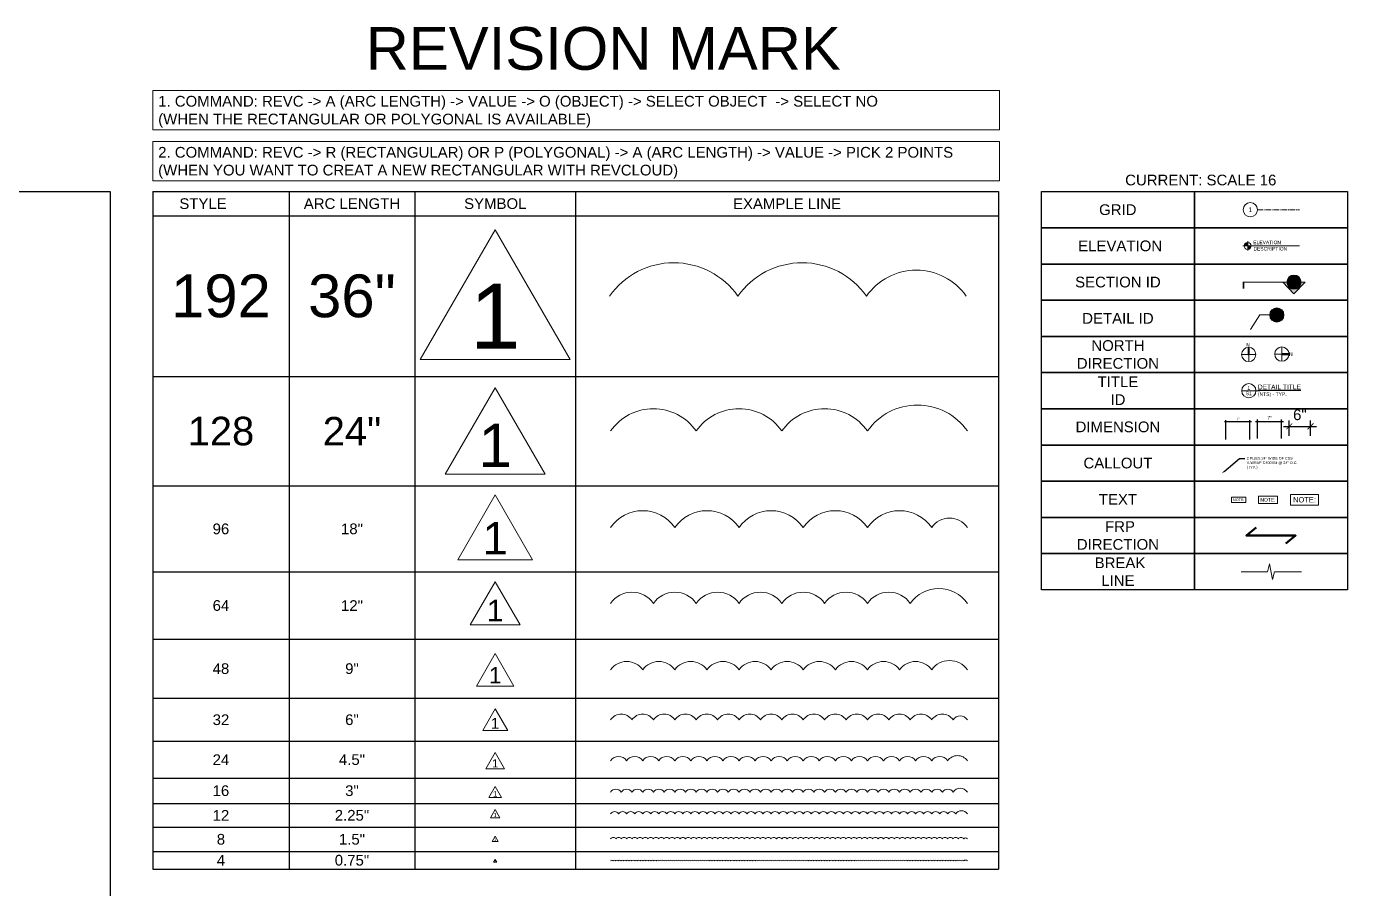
# Model space of a CAD drawing. Header units: inches. Extents: x 1159 to 5415, y 158 to 1829.
# Drawn here: x 2336.3 to 2706.7, y 1452.4 to 1694.2 of the extents above; entities that cross this region are included whole.
import ezdxf
from ezdxf import colors
from ezdxf.entities.mleader import LeaderData, LeaderLine
from ezdxf.enums import TextEntityAlignment as Align
from ezdxf.math import Vec2, Vec3

# ---------------------------------------------------------------- set-up
doc = ezdxf.new("R2010")
doc.units = ezdxf.units.IN
doc.header["$MEASUREMENT"] = 0
doc.header["$PDMODE"] = 3
doc.linetypes.add('CENTER2', pattern=[1.125, 0.75, -0.125, 0.125, -0.125])
doc.linetypes.add('HIDDEN2', pattern=[0.1875, 0.125, -0.0625])
doc.layers.get('Defpoints').update_dxf_attribs({"color": 190})
for name, color, linetype, lineweight in [('STN-ANNO-TEXT', 3, 'Continuous', 20), ('STN-ANNO-TITL-TEXT', 7, 'Continuous', 25), ('STN-DET-ID-HDNL', 50, 'HIDDEN2', 18), ('STN-DIM-2', 142, 'Continuous', 13), ('STN-FRP', 5, 'Continuous', 20), ('STN-GRID-ID', 6, 'Continuous', 20), ('STN-GRID-LINE', 10, 'CENTER2', 13), ('STN-HATCH', 253, 'Continuous', 9), ('STN-REVS', 10, 'Continuous', 20)]:
    doc.layers.add(name, color=color, linetype=linetype, lineweight=lineweight)
doc.layers.add('STN-VPORT', color=30, linetype='Continuous', plot=False)
doc.styles.add('12', font='swiss.ttf', dxfattribs={"height": 0.75})
doc.styles.add('128', font='swiss.ttf', dxfattribs={"height": 8})
doc.styles.add('16', font='swiss.ttf', dxfattribs={"height": 1})
doc.styles.add('192', font='swiss.ttf', dxfattribs={"height": 12})
doc.styles.add('24', font='swiss.ttf', dxfattribs={"height": 1.5})
doc.styles.add('32', font='swiss.ttf', dxfattribs={"height": 2})
doc.styles.add('48', font='swiss.ttf', dxfattribs={"height": 3})
doc.styles.add('DIMENSIONS', font='swiss.ttf')
doc.styles.get("Standard").update_dxf_attribs({"font": 'swiss.ttf'})
doc.dimstyles.new('Scale 12', dxfattribs={"dimscale": 12, "dimtxt": 0.0625, "dimasz": 0.035, "dimexe": 0.035, "dimexo": 0.0625, "dimgap": 0.035, "dimtad": 1, "dimdec": 0, "dimzin": 3, "dimdsep": 46, "dimlunit": 4, "dimtxsty": 'DIMENSIONS', "dimblk": 'ARCHTICK', "dimcen": 0.035, "dimdle": 0.035, "dimadec": 0, "dimazin": 0, "dimtfac": 0.5, "dimtdec": 0, "dimtix": 1, "dimtofl": 0, "dimtmove": 2, "dimatfit": 3, "dimfxl": 1, "dimfrac": 1, "dimtolj": 1, "dimtzin": 0, "dimarcsym": 0})
doc.dimstyles.new('Scale 16', dxfattribs={"dimscale": 16, "dimtxt": 0.0625, "dimasz": 0.035, "dimexe": 0.035, "dimexo": 0.0625, "dimgap": 0.035, "dimtad": 1, "dimdec": 0, "dimzin": 3, "dimdsep": 46, "dimlunit": 4, "dimtxsty": 'DIMENSIONS', "dimblk": 'ARCHTICK', "dimcen": 0.035, "dimdle": 0.035, "dimadec": 0, "dimazin": 0, "dimtfac": 0.5, "dimtdec": 0, "dimtix": 1, "dimtofl": 0, "dimtmove": 2, "dimatfit": 3, "dimfxl": 1, "dimfrac": 1, "dimtolj": 1, "dimtzin": 0, "dimarcsym": 0})
doc.dimstyles.new('Scale 48', dxfattribs={"dimscale": 48, "dimtxt": 0.0625, "dimasz": 0.035, "dimexe": 0.035, "dimexo": 0.0625, "dimgap": 0.035, "dimtad": 1, "dimdec": 0, "dimzin": 3, "dimdsep": 46, "dimlunit": 4, "dimtxsty": 'DIMENSIONS', "dimblk": 'ARCHTICK', "dimcen": 0.035, "dimdle": 0.035, "dimadec": 0, "dimazin": 0, "dimtfac": 0.5, "dimtdec": 0, "dimtix": 1, "dimtofl": 0, "dimtmove": 2, "dimatfit": 3, "dimfxl": 1, "dimtolj": 1, "dimtzin": 0, "dimarcsym": 0})

# ---------------------------------------------------------------- blocks, each defined once
blk = doc.blocks.new('*U141')
at = {"layer": 'STN-GRID-ID', "ltscale": 2}
blk.add_lwpolyline([(-8.39, 0), (-0.98, 0), (-0.45, 2.17), (0.45, -2.17), (0.95, 0), (8.53, 0)], dxfattribs=at)
blk = doc.blocks.new('*U45')
at = {"layer": 'STN-ANNO-TEXT', "lineweight": 50}
blk.add_lwpolyline([(5.53, -2.99), (9.2, 0), (-9.2, 0), (-5.53, 3)], dxfattribs=at)
blk = doc.blocks.new('*U44')
at = {"layer": 'STN-HATCH'}
h = blk.add_hatch(color=256, dxfattribs=at)
h.dxf.hatch_style = 1
h.paths.add_polyline_path([(-0.18, 0), (0.18, 0), (0.18, 2.99, 0.030716), (-0.18, 2.99)])
at = {"layer": 'Defpoints'}
blk.add_lwpolyline([(0.18, 2.99, 0.030716), (-0.18, 2.99), (-0.18, 0), (0.18, 0), (0.18, 2.99)], format="xyb", dxfattribs=at)
at = {"layer": 'STN-GRID-ID'}
for p, q in [((-3, 0), (3, 0)), ((0, 3), (0, -3))]:
    blk.add_line(p, q, dxfattribs=at)
blk.add_circle((0, 0), 3, dxfattribs=at)
at = {"layer": 'STN-ANNO-TITL-TEXT', "insert": (0.48, 4.82), "char_height": 1.44, "width": 31.6839, "attachment_point": 3, "style": 'DIMENSIONS'}
blk.add_mtext('N', dxfattribs=at)
blk = doc.blocks.new('_ArchTick')
at = {"color": 0, "linetype": 'ByBlock', "const_width": 0.15}
blk.add_lwpolyline([(-0.5, -0.5), (0.5, 0.5)], dxfattribs=at)
blk = doc.blocks.new('*D56')
at = {"layer": 'Defpoints', "color": 0, "transparency": 16777216}
for p in [(2688.17, 1583.38), (2681.44, 1577.66), (2688.17, 1577.66)]:
    blk.add_point(p, dxfattribs=at)
at = {"layer": 'STN-DIM-2', "color": 0, "lineweight": -2, "transparency": 16777216}
for p, q in [((2680.88, 1583.38), (2688.73, 1583.38)), ((2681.44, 1578.66), (2681.44, 1583.94)), ((2688.17, 1578.66), (2688.17, 1583.94))]:
    blk.add_line(p, q, dxfattribs=at)
at = {"layer": 'STN-DIM-2', "color": 0, "lineweight": -2, "transparency": 16777216, "xscale": 0.56, "yscale": 0.56, "zscale": 0.56, "rotation": 180}
blk.add_blockref('_ArchTick', (2681.44, 1583.38), dxfattribs=at)
at = {"layer": 'STN-DIM-2', "color": 0, "lineweight": -2, "transparency": 16777216, "xscale": 0.56, "yscale": 0.56, "zscale": 0.56}
blk.add_blockref('_ArchTick', (2688.17, 1583.38), dxfattribs=at)
at = {"layer": 'STN-DIM-2', "color": 0, "transparency": 16777216, "insert": (2684.8, 1584.44), "char_height": 1, "attachment_point": 5, "style": 'DIMENSIONS'}
blk.add_mtext('\\A1;7"', dxfattribs=at)
blk = doc.blocks.new('*D57')
at = {"layer": 'Defpoints', "color": 0, "transparency": 16777216}
for p in [(2696.24, 1582.07), (2690.33, 1576.36), (2696.24, 1576.36)]:
    blk.add_point(p, dxfattribs=at)
at = {"layer": 'STN-DIM-2', "color": 0, "lineweight": -2, "transparency": 16777216}
for p, q in [((2688.65, 1582.07), (2697.92, 1582.07)), ((2690.33, 1579.36), (2690.33, 1583.75)), ((2696.24, 1579.36), (2696.24, 1583.75))]:
    blk.add_line(p, q, dxfattribs=at)
at = {"layer": 'STN-DIM-2', "color": 0, "lineweight": -2, "transparency": 16777216, "xscale": 1.68, "yscale": 1.68, "zscale": 1.68, "rotation": 180}
blk.add_blockref('_ArchTick', (2690.33, 1582.07), dxfattribs=at)
at = {"layer": 'STN-DIM-2', "color": 0, "lineweight": -2, "transparency": 16777216, "xscale": 1.68, "yscale": 1.68, "zscale": 1.68}
blk.add_blockref('_ArchTick', (2696.24, 1582.07), dxfattribs=at)
at = {"layer": 'STN-DIM-2', "color": 0, "transparency": 16777216, "insert": (2693.29, 1585.29), "char_height": 3, "attachment_point": 5, "style": 'DIMENSIONS'}
blk.add_mtext('\\A1;6"', dxfattribs=at)
blk = doc.blocks.new('*U114')
at = {"layer": 'STN-HATCH'}
h = blk.add_hatch(color=256, dxfattribs=at)
h.dxf.hatch_style = 1
h.paths.add_polyline_path([(0.84, -0.67), (0.84, -0.92), (2.84, -0.92, 0.030716), (2.84, -0.67)])
at = {"layer": 'Defpoints'}
blk.add_lwpolyline([(2.84, -0.92, 0.030716), (2.84, -0.67), (0.84, -0.67), (0.84, -0.92), (2.84, -0.92)], format="xyb", dxfattribs=at)
at = {"layer": 'STN-GRID-ID'}
for p, q in [((0.84, 1.21), (0.84, -2.79)), ((2.84, -0.79), (-1.16, -0.79))]:
    blk.add_line(p, q, dxfattribs=at)
blk.add_circle((0.84, -0.79), 2, dxfattribs=at)
at = {"layer": 'STN-ANNO-TITL-TEXT', "insert": (3.84, -0.34), "char_height": 0.962, "width": 0.8723, "attachment_point": 3, "style": 'DIMENSIONS'}
blk.add_mtext('N', dxfattribs=at)
blk = doc.blocks.new('*D140')
at = {"layer": 'Defpoints', "color": 0, "transparency": 16777216}
for p in [(2679.28, 1583.38), (2672.55, 1577.66), (2679.28, 1577.66)]:
    blk.add_point(p, dxfattribs=at)
at = {"layer": 'STN-DIM-2', "color": 0, "lineweight": -2, "transparency": 16777216}
for p, q in [((2672.13, 1583.38), (2679.7, 1583.38)), ((2672.55, 1578.41), (2672.55, 1583.8)), ((2679.28, 1578.41), (2679.28, 1583.8))]:
    blk.add_line(p, q, dxfattribs=at)
at = {"layer": 'STN-DIM-2', "color": 0, "lineweight": -2, "transparency": 16777216, "xscale": 0.42, "yscale": 0.42, "zscale": 0.42, "rotation": 180}
blk.add_blockref('_ArchTick', (2672.55, 1583.38), dxfattribs=at)
at = {"layer": 'STN-DIM-2', "color": 0, "lineweight": -2, "transparency": 16777216, "xscale": 0.42, "yscale": 0.42, "zscale": 0.42}
blk.add_blockref('_ArchTick', (2679.28, 1583.38), dxfattribs=at)
at = {"layer": 'STN-DIM-2', "color": 0, "transparency": 16777216, "insert": (2675.91, 1584.17), "char_height": 0.75, "attachment_point": 5, "style": 'DIMENSIONS'}
blk.add_mtext('\\A1;7"', dxfattribs=at)
blk = doc.blocks.new('Rev ID1')
at = {"layer": 'STN-REVS', "ltscale": 100}
blk.add_lwpolyline([(1.75, -1.01), (0, 2.021), (-1.75, -1.01)], close=True, dxfattribs=at)
at = {"layer": 'STN-ANNO-TEXT', "ltscale": 2, "style": 'DIMENSIONS'}
blk.add_attdef('1', text='', height=1.514, dxfattribs=at).set_placement((0, 0), align=Align.MIDDLE_CENTER)
blk = doc.blocks.new('*U46')
at = {"layer": 'STN-GRID-ID'}
blk.add_circle((0, 0), 3, dxfattribs=at)
at = {"layer": 'STN-GRID-LINE', "ltscale": 3}
blk.add_line((3, 0), (20.63, 0), dxfattribs=at)
at = {"layer": 'STN-GRID-ID', "style": 'DIMENSIONS'}
blk.add_attdef('1', text='', height=2, dxfattribs=at).set_placement((0, 0.01), align=Align.MIDDLE_CENTER)
blk = doc.blocks.new('*U67')
at = {"layer": 'STN-FRP', "true_color": 0xfefefe}
h = blk.add_hatch(color=7, dxfattribs=at)
h.dxf.hatch_style = 1
edge = h.paths.add_edge_path()
edge.add_arc((11.44, 0), 3, 0, 360)
at = {"layer": 'STN-HATCH', "ltscale": 100}
blk.add_hatch(color=256, dxfattribs=at).paths.add_polyline_path([(8.44, 0), (6.76, 0), (11.44, -4.88), (16.12, 0), (14.44, 0, -1)])
at = {"layer": 'STN-HATCH'}
h = blk.add_hatch(color=256, dxfattribs=at)
h.dxf.hatch_style = 1
h.paths.add_polyline_path([(-10.12, -2.7), (-9.45, -2.7), (-9.45, 0), (-10.12, 0)])
at = {"layer": 'STN-GRID-ID'}
for q in [(-10.12, 0), (14.44, 0)]:
    blk.add_line((8.44, 0), q, dxfattribs=at)
blk.add_lwpolyline([(8.44, 0), (6.76, 0), (11.44, -4.88), (16.12, 0), (14.44, 0, -1)], format="xyb", close=True, dxfattribs=at)
blk.add_circle((11.44, 0), 3, dxfattribs=at)
at = {"layer": 'STN-ANNO-TEXT', "ltscale": 2, "style": 'DIMENSIONS'}
for tag, p in [('1', (11.37, 1.12)), ('S1', (11.37, -1.07))]:
    blk.add_attdef(tag, text='', height=1.39, dxfattribs=at).set_placement(p, align=Align.MIDDLE_CENTER)
blk = doc.blocks.new('*U68')
at = {"layer": 'STN-FRP', "true_color": 0xfefefe}
h = blk.add_hatch(color=7, dxfattribs=at)
h.dxf.hatch_style = 1
edge = h.paths.add_edge_path()
edge.add_arc((2, 0), 2, 0, 360)
at = {"layer": 'STN-DET-ID-HDNL', "linetype": 'Continuous', "ltscale": 100}
for p, q in [((-2.76, 0), (-5.42, -4.06)), ((0, 0), (-2.76, 0))]:
    blk.add_line(p, q, dxfattribs=at)
at = {"layer": 'STN-GRID-ID', "ltscale": 100}
blk.add_line((4, 0), (0, 0), dxfattribs=at)
blk.add_circle((2, 0), 2, dxfattribs=at)
at = {"layer": 'STN-ANNO-TEXT', "style": 'DIMENSIONS'}
for tag, p in [('N.', (2, 0.77)), ('S.N.', (2, -0.77))]:
    blk.add_attdef(tag, text='', height=1.02, dxfattribs=at).set_placement(p, align=Align.MIDDLE_CENTER)
blk = doc.blocks.new('*U50')
at = {"layer": 'STN-HATCH', "linetype": 'ByBlock'}
h = blk.add_hatch(color=256, dxfattribs=at)
h.dxf.hatch_style = 1
h.paths.add_polyline_path([(0, 1.5, 0.414214), (-1.5, 0), (0, 0)])
h.paths.add_polyline_path([(0, -1.5, 0.414214), (1.5, 0), (0, 0)])
at = {"layer": 'STN-GRID-ID', "ltscale": 3}
blk.add_line((-2, 0), (21.94, 0), dxfattribs=at)
at = {"layer": 'STN-GRID-ID', "linetype": 'ByBlock'}
blk.add_line((0, 2), (0, -2), dxfattribs=at)
blk.add_circle((0, 0), 1.5, dxfattribs=at)
at = {"layer": 'STN-ANNO-TEXT', "ltscale": 2, "style": 'DIMENSIONS'}
for tag, p in [('ELEVATION', (2.37, 0.75)), ('DESCRIPTION', (2.44, -1.96))]:
    blk.add_attdef(tag, p, '', height=1.5, dxfattribs=at)
blk = doc.blocks.new('*U49')
at = {"layer": 'STN-GRID-ID'}
for p, q in [((-2, 0), (2, 0)), ((2, 0), (3.07, 0))]:
    blk.add_line(p, q, dxfattribs=at)
blk.add_circle((0, 0), 2, dxfattribs=at)
at = {"layer": 'STN-ANNO-TEXT', "style": 'DIMENSIONS'}
for tag, p in [('1', (0, 0.75)), ('S1', (0, -0.75))]:
    blk.add_attdef(tag, text='', height=1, dxfattribs=at).set_placement(p, align=Align.MIDDLE_CENTER)
blk.add_attdef('SCALE', text='', height=1, dxfattribs=at).set_placement((2.53, -0.46), align=Align.TOP_LEFT)
at = {"layer": 'STN-ANNO-TITL-TEXT', "style": 'DIMENSIONS'}
blk.add_attdef('%%UTITLE', text='', height=1.33, dxfattribs=at).set_placement((2.53, 0), align=Align.BOTTOM_LEFT)

msp = doc.modelspace()

# ---------------------------------------------------------------- linework, layer by layer
msp.add_line((2371.763, 1647.896), (2371.763, 1641.127))
for points in [[(2371.763, 1647.896), (2608.828, 1647.896)], [(2371.763, 1647.896), (2371.763, 1457.878)], [(2409.941, 1647.896), (2409.941, 1457.878)], [(2445.219, 1647.896), (2445.219, 1457.878)], [(2490.23, 1647.896), (2490.23, 1457.878)], [(2608.828, 1647.896), (2608.828, 1457.878)], [(2371.763, 1641.127), (2608.828, 1641.127)], [(2371.763, 1596.035), (2608.828, 1596.035)], [(2371.763, 1565.357), (2608.828, 1565.357)], [(2371.763, 1541.232), (2608.828, 1541.232)], [(2371.763, 1522.363), (2608.828, 1522.363)], [(2371.763, 1505.819), (2608.828, 1505.819)], [(2371.763, 1493.723), (2608.828, 1493.723)], [(2371.763, 1483.427), (2608.828, 1483.427)], [(2371.763, 1476.3), (2608.828, 1476.3)], [(2371.763, 1469.625), (2608.828, 1469.625)], [(2371.763, 1462.841), (2608.828, 1462.841)], [(2371.763, 1457.878), (2608.828, 1457.878)]]:
    msp.add_lwpolyline(points)
for points in [[(2620.828, 1647.896), (2663.742, 1647.896), (2663.742, 1637.743), (2620.828, 1637.743)], [(2663.742, 1647.896), (2706.656, 1647.896), (2706.656, 1637.743), (2663.742, 1637.743)], [(2620.828, 1637.743), (2663.742, 1637.743), (2663.742, 1627.59), (2620.828, 1627.59)], [(2663.742, 1637.743), (2706.656, 1637.743), (2706.656, 1627.59), (2663.742, 1627.59)], [(2620.828, 1627.59), (2663.742, 1627.59), (2663.742, 1617.437), (2620.828, 1617.437)], [(2663.742, 1627.59), (2706.656, 1627.59), (2706.656, 1617.437), (2663.742, 1617.437)], [(2620.828, 1617.437), (2663.742, 1617.437), (2663.742, 1607.284), (2620.828, 1607.284)], [(2663.742, 1617.437), (2706.656, 1617.437), (2706.656, 1607.284), (2663.742, 1607.284)], [(2620.828, 1607.284), (2663.742, 1607.284), (2663.742, 1597.131), (2620.828, 1597.131)], [(2663.742, 1607.284), (2706.656, 1607.284), (2706.656, 1597.131), (2663.742, 1597.131)], [(2620.828, 1597.131), (2663.742, 1597.131), (2663.742, 1586.978), (2620.828, 1586.978)], [(2663.742, 1597.131), (2706.656, 1597.131), (2706.656, 1586.978), (2663.742, 1586.978)], [(2620.828, 1586.978), (2663.742, 1586.978), (2663.742, 1576.826), (2620.828, 1576.826)], [(2663.742, 1586.978), (2706.656, 1586.978), (2706.656, 1576.826), (2663.742, 1576.826)], [(2620.828, 1576.826), (2663.742, 1576.826), (2663.742, 1566.673), (2620.828, 1566.673)], [(2663.742, 1576.826), (2706.656, 1576.826), (2706.656, 1566.673), (2663.742, 1566.673)], [(2620.828, 1566.673), (2663.742, 1566.673), (2663.742, 1556.52), (2620.828, 1556.52)], [(2663.742, 1566.673), (2706.656, 1566.673), (2706.656, 1556.52), (2663.742, 1556.52)], [(2620.828, 1556.52), (2663.742, 1556.52), (2663.742, 1546.367), (2620.828, 1546.367)], [(2663.742, 1556.52), (2706.656, 1556.52), (2706.656, 1546.367), (2663.742, 1546.367)], [(2620.828, 1546.367), (2663.742, 1546.367), (2663.742, 1536.214), (2620.828, 1536.214)], [(2663.742, 1546.367), (2706.656, 1546.367), (2706.656, 1536.214), (2663.742, 1536.214)]]:
    msp.add_lwpolyline(points, close=True)
at = {"layer": 'STN-REVS', "ltscale": 2}
for points in [[(2499.78, 1618.581, -0.5205671), (2535.78, 1618.581, -0.5205671), (2571.78, 1618.581, -0.5205671), (2599.78, 1618.581, -0.5205671)], [(2500.074, 1580.763, -0.5205671), (2524.074, 1580.763, -0.5205671), (2548.074, 1580.763, -0.5205671), (2572.074, 1580.763, -0.5205671), (2600.074, 1580.763, -0.5205671)], [(2500.074, 1553.72, -0.5205671), (2518.074, 1553.72, -0.5205671), (2536.074, 1553.72, -0.5205671), (2554.074, 1553.72, -0.5205671), (2572.074, 1553.72, -0.5205671), (2590.074, 1553.72, -0.5205671), (2600.074, 1553.72, -0.5205671)], [(2500.074, 1532.427, -0.5205671), (2512.074, 1532.427, -0.5205671), (2524.074, 1532.427, -0.5205671), (2536.074, 1532.427, -0.5205671), (2548.074, 1532.427, -0.5205671), (2560.074, 1532.427, -0.5205671), (2572.074, 1532.427, -0.5205671), (2584.074, 1532.427, -0.5205671), (2600.074, 1532.427, -0.5205671)], [(2500.074, 1513.78, -0.5205671), (2509.074, 1513.78, -0.5205671), (2518.074, 1513.78, -0.5205671), (2527.074, 1513.78, -0.5205671), (2536.074, 1513.78, -0.5205671), (2545.074, 1513.78, -0.5205671), (2554.074, 1513.78, -0.5205671), (2563.074, 1513.78, -0.5205671), (2572.074, 1513.78, -0.5205671), (2581.074, 1513.78, -0.5205671), (2590.074, 1513.78, -0.5205671), (2600.074, 1513.78, -0.5205671)], [(2500.074, 1499.796, -0.5205671), (2506.074, 1499.796, -0.5205671), (2512.074, 1499.796, -0.5205671), (2518.074, 1499.796, -0.5205671), (2524.074, 1499.796, -0.5205671), (2530.074, 1499.796, -0.5205671), (2536.074, 1499.796, -0.5205671), (2542.074, 1499.796, -0.5205671), (2548.074, 1499.796, -0.5205671), (2554.074, 1499.796, -0.5205671), (2560.074, 1499.796, -0.5205671), (2566.074, 1499.796, -0.5205671), (2572.074, 1499.796, -0.5205671), (2578.074, 1499.796, -0.5205671), (2584.074, 1499.796, -0.5205671), (2590.074, 1499.796, -0.5205671), (2596.074, 1499.796, -0.5205671), (2600.074, 1499.796, -0.5205671)], [(2500.074, 1488.29, -0.5205671), (2504.574, 1488.29, -0.5205671), (2509.074, 1488.29, -0.5205671), (2513.574, 1488.29, -0.5205671), (2518.074, 1488.29, -0.5205671), (2522.574, 1488.29, -0.5205671), (2527.074, 1488.29, -0.5205671), (2531.574, 1488.29, -0.5205671), (2536.074, 1488.29, -0.5205671), (2540.574, 1488.29, -0.5205671), (2545.074, 1488.29, -0.5205671), (2549.574, 1488.29, -0.5205671), (2554.074, 1488.29, -0.5205671), (2558.574, 1488.29, -0.5205671), (2563.074, 1488.29, -0.5205671), (2567.574, 1488.29, -0.5205671), (2572.074, 1488.29, -0.5205671), (2576.574, 1488.29, -0.5205671), (2581.074, 1488.29, -0.5205671), (2585.574, 1488.29, -0.5205671), (2590.074, 1488.29, -0.5205671), (2594.574, 1488.29, -0.5205671), (2600.074, 1488.29, -0.5205671)], [(2500.074, 1479.507, -0.5205671), (2503.074, 1479.507, -0.5205671), (2506.074, 1479.507, -0.5205671), (2509.074, 1479.507, -0.5205671), (2512.074, 1479.507, -0.5205671), (2515.074, 1479.507, -0.5205671), (2518.074, 1479.507, -0.5205671), (2521.074, 1479.507, -0.5205671), (2524.074, 1479.507, -0.5205671), (2527.074, 1479.507, -0.5205671), (2530.074, 1479.507, -0.5205671), (2533.074, 1479.507, -0.5205671), (2536.074, 1479.507, -0.5205671), (2539.074, 1479.507, -0.5205671), (2542.074, 1479.507, -0.5205671), (2545.074, 1479.507, -0.5205671), (2548.074, 1479.507, -0.5205671), (2551.074, 1479.507, -0.5205671), (2554.074, 1479.507, -0.5205671), (2557.074, 1479.507, -0.5205671), (2560.074, 1479.507, -0.5205671), (2563.074, 1479.507, -0.5205671), (2566.074, 1479.507, -0.5205671), (2569.074, 1479.507, -0.5205671), (2572.074, 1479.507, -0.5205671), (2575.074, 1479.507, -0.5205671), (2578.074, 1479.507, -0.5205671), (2581.074, 1479.507, -0.5205671), (2584.074, 1479.507, -0.5205671), (2587.074, 1479.507, -0.5205671), (2590.074, 1479.507, -0.5205671), (2593.074, 1479.507, -0.5205671), (2596.074, 1479.507, -0.5205671), (2600.074, 1479.507, -0.5205671)], [(2500.074, 1473.425, -0.5205671), (2502.324, 1473.425, -0.5205671), (2504.574, 1473.425, -0.5205671), (2506.824, 1473.425, -0.5205671), (2509.074, 1473.425, -0.5205671), (2511.324, 1473.425, -0.5205671), (2513.574, 1473.425, -0.5205671), (2515.824, 1473.425, -0.5205671), (2518.074, 1473.425, -0.5205671), (2520.324, 1473.425, -0.5205671), (2522.574, 1473.425, -0.5205671), (2524.824, 1473.425, -0.5205671), (2527.074, 1473.425, -0.5205671), (2529.324, 1473.425, -0.5205671), (2531.574, 1473.425, -0.5205671), (2533.824, 1473.425, -0.5205671), (2536.074, 1473.425, -0.5205671), (2538.324, 1473.425, -0.5205671), (2540.574, 1473.425, -0.5205671), (2542.824, 1473.425, -0.5205671), (2545.074, 1473.425, -0.5205671), (2547.324, 1473.425, -0.5205671), (2549.574, 1473.425, -0.5205671), (2551.824, 1473.425, -0.5205671), (2554.074, 1473.425, -0.5205671), (2556.324, 1473.425, -0.5205671), (2558.574, 1473.425, -0.5205671), (2560.824, 1473.425, -0.5205671), (2563.074, 1473.425, -0.5205671), (2565.324, 1473.425, -0.5205671), (2567.574, 1473.425, -0.5205671), (2569.824, 1473.425, -0.5205671), (2572.074, 1473.425, -0.5205671), (2574.324, 1473.425, -0.5205671), (2576.574, 1473.425, -0.5205671), (2578.824, 1473.425, -0.5205671), (2581.074, 1473.425, -0.5205671), (2583.324, 1473.425, -0.5205671), (2585.574, 1473.425, -0.5205671), (2587.824, 1473.425, -0.5205671), (2590.074, 1473.425, -0.5205671), (2592.324, 1473.425, -0.5205671), (2594.574, 1473.425, -0.5205671), (2596.824, 1473.425, -0.5205671), (2600.074, 1473.425, -0.5205671)], [(2500.074, 1466.394, -0.5205671), (2501.574, 1466.394, -0.5205671), (2503.074, 1466.394, -0.5205671), (2504.574, 1466.394, -0.5205671), (2506.074, 1466.394, -0.5205671), (2507.574, 1466.394, -0.5205671), (2509.074, 1466.394, -0.5205671), (2510.574, 1466.394, -0.5205671), (2512.074, 1466.394, -0.5205671), (2513.574, 1466.394, -0.5205671), (2515.074, 1466.394, -0.5205671), (2516.574, 1466.394, -0.5205671), (2518.074, 1466.394, -0.5205671), (2519.574, 1466.394, -0.5205671), (2521.074, 1466.394, -0.5205671), (2522.574, 1466.394, -0.5205671), (2524.074, 1466.394, -0.5205671), (2525.574, 1466.394, -0.5205671), (2527.074, 1466.394, -0.5205671), (2528.574, 1466.394, -0.5205671), (2530.074, 1466.394, -0.5205671), (2531.574, 1466.394, -0.5205671), (2533.074, 1466.394, -0.5205671), (2534.574, 1466.394, -0.5205671), (2536.074, 1466.394, -0.5205671), (2537.574, 1466.394, -0.5205671), (2539.074, 1466.394, -0.5205671), (2540.574, 1466.394, -0.5205671), (2542.074, 1466.394, -0.5205671), (2543.574, 1466.394, -0.5205671), (2545.074, 1466.394, -0.5205671), (2546.574, 1466.394, -0.5205671), (2548.074, 1466.394, -0.5205671), (2549.574, 1466.394, -0.5205671), (2551.074, 1466.394, -0.5205671), (2552.574, 1466.394, -0.5205671), (2554.074, 1466.394, -0.5205671), (2555.574, 1466.394, -0.5205671), (2557.074, 1466.394, -0.5205671), (2558.574, 1466.394, -0.5205671), (2560.074, 1466.394, -0.5205671), (2561.574, 1466.394, -0.5205671), (2563.074, 1466.394, -0.5205671), (2564.574, 1466.394, -0.5205671), (2566.074, 1466.394, -0.5205671), (2567.574, 1466.394, -0.5205671), (2569.074, 1466.394, -0.5205671), (2570.574, 1466.394, -0.5205671), (2572.074, 1466.394, -0.5205671), (2573.574, 1466.394, -0.5205671), (2575.074, 1466.394, -0.5205671), (2576.574, 1466.394, -0.5205671), (2578.074, 1466.394, -0.5205671), (2579.574, 1466.394, -0.5205671), (2581.074, 1466.394, -0.5205671), (2582.574, 1466.394, -0.5205671), (2584.074, 1466.394, -0.5205671), (2585.574, 1466.394, -0.5205671), (2587.074, 1466.394, -0.5205671), (2588.574, 1466.394, -0.5205671), (2590.074, 1466.394, -0.5205671), (2591.574, 1466.394, -0.5205671), (2593.074, 1466.394, -0.5205671), (2594.574, 1466.394, -0.5205671), (2596.074, 1466.394, -0.5205671), (2597.574, 1466.394, -0.5205671), (2599.074, 1466.394, -0.5205671), (2600.074, 1466.394, -0.5205671)], [(2500.074, 1460.174, -0.5205671), (2500.824, 1460.174, -0.5205671), (2501.574, 1460.174, -0.5205671), (2502.324, 1460.174, -0.5205671), (2503.074, 1460.174, -0.5205671), (2503.824, 1460.174, -0.5205671), (2504.574, 1460.174, -0.5205671), (2505.324, 1460.174, -0.5205671), (2506.074, 1460.174, -0.5205671), (2506.824, 1460.174, -0.5205671), (2507.574, 1460.174, -0.5205671), (2508.324, 1460.174, -0.5205671), (2509.074, 1460.174, -0.5205671), (2509.824, 1460.174, -0.5205671), (2510.574, 1460.174, -0.5205671), (2511.324, 1460.174, -0.5205671), (2512.074, 1460.174, -0.5205671), (2512.824, 1460.174, -0.5205671), (2513.574, 1460.174, -0.5205671), (2514.324, 1460.174, -0.5205671), (2515.074, 1460.174, -0.5205671), (2515.824, 1460.174, -0.5205671), (2516.574, 1460.174, -0.5205671), (2517.324, 1460.174, -0.5205671), (2518.074, 1460.174, -0.5205671), (2518.824, 1460.174, -0.5205671), (2519.574, 1460.174, -0.5205671), (2520.324, 1460.174, -0.5205671), (2521.074, 1460.174, -0.5205671), (2521.824, 1460.174, -0.5205671), (2522.574, 1460.174, -0.5205671), (2523.324, 1460.174, -0.5205671), (2524.074, 1460.174, -0.5205671), (2524.824, 1460.174, -0.5205671), (2525.574, 1460.174, -0.5205671), (2526.324, 1460.174, -0.5205671), (2527.074, 1460.174, -0.5205671), (2527.824, 1460.174, -0.5205671), (2528.574, 1460.174, -0.5205671), (2529.324, 1460.174, -0.5205671), (2530.074, 1460.174, -0.5205671), (2530.824, 1460.174, -0.5205671), (2531.574, 1460.174, -0.5205671), (2532.324, 1460.174, -0.5205671), (2533.074, 1460.174, -0.5205671), (2533.824, 1460.174, -0.5205671), (2534.574, 1460.174, -0.5205671), (2535.324, 1460.174, -0.5205671), (2536.074, 1460.174, -0.5205671), (2536.824, 1460.174, -0.5205671), (2537.574, 1460.174, -0.5205671), (2538.324, 1460.174, -0.5205671), (2539.074, 1460.174, -0.5205671), (2539.824, 1460.174, -0.5205671), (2540.574, 1460.174, -0.5205671), (2541.324, 1460.174, -0.5205671), (2542.074, 1460.174, -0.5205671), (2542.824, 1460.174, -0.5205671), (2543.574, 1460.174, -0.5205671), (2544.324, 1460.174, -0.5205671), (2545.074, 1460.174, -0.5205671), (2545.824, 1460.174, -0.5205671), (2546.574, 1460.174, -0.5205671), (2547.324, 1460.174, -0.5205671), (2548.074, 1460.174, -0.5205671), (2548.824, 1460.174, -0.5205671), (2549.574, 1460.174, -0.5205671), (2550.324, 1460.174, -0.5205671), (2551.074, 1460.174, -0.5205671), (2551.824, 1460.174, -0.5205671), (2552.574, 1460.174, -0.5205671), (2553.324, 1460.174, -0.5205671), (2554.074, 1460.174, -0.5205671), (2554.824, 1460.174, -0.5205671), (2555.574, 1460.174, -0.5205671), (2556.324, 1460.174, -0.5205671), (2557.074, 1460.174, -0.5205671), (2557.824, 1460.174, -0.5205671), (2558.574, 1460.174, -0.5205671), (2559.324, 1460.174, -0.5205671), (2560.074, 1460.174, -0.5205671), (2560.824, 1460.174, -0.5205671), (2561.574, 1460.174, -0.5205671), (2562.324, 1460.174, -0.5205671), (2563.074, 1460.174, -0.5205671), (2563.824, 1460.174, -0.5205671), (2564.574, 1460.174, -0.5205671), (2565.324, 1460.174, -0.5205671), (2566.074, 1460.174, -0.5205671), (2566.824, 1460.174, -0.5205671), (2567.574, 1460.174, -0.5205671), (2568.324, 1460.174, -0.5205671), (2569.074, 1460.174, -0.5205671), (2569.824, 1460.174, -0.5205671), (2570.574, 1460.174, -0.5205671), (2571.324, 1460.174, -0.5205671), (2572.074, 1460.174, -0.5205671), (2572.824, 1460.174, -0.5205671), (2573.574, 1460.174, -0.5205671), (2574.324, 1460.174, -0.5205671), (2575.074, 1460.174, -0.5205671), (2575.824, 1460.174, -0.5205671), (2576.574, 1460.174, -0.5205671), (2577.324, 1460.174, -0.5205671), (2578.074, 1460.174, -0.5205671), (2578.824, 1460.174, -0.5205671), (2579.574, 1460.174, -0.5205671), (2580.324, 1460.174, -0.5205671), (2581.074, 1460.174, -0.5205671), (2581.824, 1460.174, -0.5205671), (2582.574, 1460.174, -0.5205671), (2583.324, 1460.174, -0.5205671), (2584.074, 1460.174, -0.5205671), (2584.824, 1460.174, -0.5205671), (2585.574, 1460.174, -0.5205671), (2586.324, 1460.174, -0.5205671), (2587.074, 1460.174, -0.5205671), (2587.824, 1460.174, -0.5205671), (2588.574, 1460.174, -0.5205671), (2589.324, 1460.174, -0.5205671), (2590.074, 1460.174, -0.5205671), (2590.824, 1460.174, -0.5205671), (2591.574, 1460.174, -0.5205671), (2592.324, 1460.174, -0.5205671), (2593.074, 1460.174, -0.5205671), (2593.824, 1460.174, -0.5205671), (2594.574, 1460.174, -0.5205671), (2595.324, 1460.174, -0.5205671), (2596.074, 1460.174, -0.5205671), (2596.824, 1460.174, -0.5205671), (2597.574, 1460.174, -0.5205671), (2598.324, 1460.174, -0.5205671), (2599.074, 1460.174, -0.5205671), (2600.074, 1460.174, -0.5205671)]]:
    msp.add_lwpolyline(points, format="xyb", dxfattribs=at)
at = {"layer": 'STN-VPORT'}
msp.add_lwpolyline([(1976.26, 1647.896), (2359.763, 1647.896), (2359.763, 1386.218), (1976.26, 1386.218)], close=True, dxfattribs=at)

# ---------------------------------------------------------------- block references
for name, p, xscale, yscale, zscale, values in [('*U46', (2679.394, 1642.819), 0.6666666666666666, 0.6666666666666666, 0.6666666666666666, {'1': '1'}), ('Rev ID1', (2467.724, 1612.973), 12, 12, 12, {'1': '1'}), ('*U50', (2678.66, 1632.666), 0.6599999999999999, 0.6599999999999999, 0.6599999999999999, {'ELEVATION': 'ELEVATION', 'DESCRIPTION': 'DESCRIPTION'}), ('*U67', (2684.002, 1622.513), 0.6666666666666666, 0.6666666666666666, 0.6666666666666666, {'S1': 'S1', '1': '1'}), ('Rev ID1', (2467.724, 1576.722), 8, 8, 8, {'1': '1'}), ('Rev ID1', (2467.724, 1550.689), 6, 6, 6, {'1': '1'}), ('Rev ID1', (2467.724, 1530.407), 4, 4, 4, {'1': '1'}), ('Rev ID1', (2467.724, 1512.265), 3, 3, 3, {'1': '1'}), ('Rev ID1', (2467.724, 1498.786), 2, 2, 2, {'1': '1'}), ('Rev ID1', (2467.724, 1487.532), 1.5, 1.5, 1.5, {'1': '1'}), ('Rev ID1', (2467.724, 1473.046), 0.75, 0.75, 0.75, {'1': '1'}), ('Rev ID1', (2467.724, 1466.142), 0.5, 0.5, 0.5, {'1': '1'}), ('Rev ID1', (2467.724, 1460.047), 0.25, 0.25, 0.25, {'1': '1'})]:
    msp.add_blockref(name, p, dxfattribs=dict(xscale=xscale, yscale=yscale, zscale=zscale)).add_auto_attribs(values)
for name, p, values in [('*U68', (2684.824, 1613.307), {'N.': '1', 'S.N.': 'S1'}), ('*U49', (2678.975, 1592.055), {'1': '1', 'S1': 'S1', 'SCALE': '(NTS) - TYP.', '%%UTITLE': '%%UDETAIL TITLE'}), ('Rev ID1', (2467.724, 1479.002), {'1': '1'})]:
    msp.add_blockref(name, p).add_auto_attribs(values)
at = {"xscale": 0.6666666666667533, "yscale": 0.6666666666667533, "zscale": 0.6666666666667533}
msp.add_blockref('*U44', (2678.953, 1602.208), dxfattribs=at)
msp.add_blockref('*U114', (2687.397, 1603.119))
at = {"ltscale": 2, "xscale": 0.75, "yscale": 0.75, "zscale": 0.75}
msp.add_blockref('*U45', (2685.199, 1551.44), dxfattribs=at)
at = {"ltscale": 2}
msp.add_blockref('*U141', (2685.199, 1541.291), dxfattribs=at)

# ---------------------------------------------------------------- texts
at = {"layer": 'STN-ANNO-TEXT', "insert": (2431.429, 1694.058), "char_height": 12, "width": 127.44383, "attachment_point": 1, "style": '192'}
msp.add_mtext('REVISION MARK', dxfattribs=at)
at = {"layer": 'STN-ANNO-TEXT', "char_height": 3, "attachment_point": 5, "style": '48', "bg_fill": 16, "box_fill_scale": 1.5, "bg_fill_color": 256, "bg_fill_transparency": 0}
for s, insert, width in [('\\pxql;1. COMMAND: {\\C6;REVC} -> {\\C1;A} ({\\fArial|b0|i0|c0|p34;ARC LENGTH)} -> {\\C2;VALUE} -> {\\C1;O }(OBJECT) -> SELECT OBJECT  -> SELECT {\\C1;NO\\P\\fArial|b0|i0|c0|p34;\\C6;(WHEN THE RECTANGULAR OR POLYGONAL IS AVAILABLE)}', (2490.44, 1670.297), 234.35475), ('\\pxql;2. COMMAND: {\\C6;REVC} -> {\\C1;R} (RECTANGULAR) {\\fArial|b0|i0|c0|p34;OR \\C1;P\\C256; (POLYGONAL)} -> {\\C1;A} ({\\fArial|b0|i0|c0|p34;ARC LENGTH)} -> {\\C2;VALUE} -> PICK 2 POINTS\\P{\\fArial|b0|i0|c0|p34;\\C6;(WHEN YOU WANT TO CREAT A NEW RECTANGULAR WITH REVCLOUD)}', (2490.413, 1655.978), 234.30232)]:
    msp.add_mtext(s, dxfattribs=dict(at, insert=insert, width=width))
at = {"layer": 'STN-ANNO-TEXT', "char_height": 3}
for s, insert, width, attachment_point in [('C{\\fArial|b0|i0|c0|p34;URRENT: }SCALE 16', (2644.312, 1652.652), 41.61896, 1), ('GRID', (2642.243, 1642.819), 23.30902, 5), (' ELEVATION', (2642.327, 1632.666), 23.30902, 5), ('SECTION ID', (2642.285, 1622.513), 23.01982, 5), ('DETAIL ID', (2642.285, 1612.361), 18.95872, 5), ('NORTH DIRECTION', (2642.285, 1602.208), 18.95872, 5), ('TITLE ID', (2642.285, 1592.055), 15.73265, 5), ('DIMENSION', (2642.285, 1581.902), 15.73265, 5), ('CALLOUT', (2642.285, 1571.749), 15.73265, 5), ('TEXT', (2642.285, 1561.596), 15.73265, 5), (' FRP DIRECTION', (2642.285, 1551.443), 15.73265, 5), (' BREAK LINE', (2642.285, 1541.291), 15.73265, 5)]:
    msp.add_mtext(s, dxfattribs=dict(at, insert=insert, width=width, attachment_point=attachment_point))
at = {"layer": 'STN-ANNO-TEXT', "attachment_point": 5}
for s, insert, char_height, style in [('STYLE', (2385.824, 1644.511), 3, '32'), ('{\\fArial|b0|i0|c0|p34;ARC LENGTH}', (2427.58, 1644.511), 3, '32'), ('{\\fArial|b0|i0|c0|p34;SYMBOL}', (2467.757, 1644.511), 3, '32'), ('{\\fArial|b0|i0|c0|p34;EXAMPLE LINE}', (2549.529, 1644.511), 3, '32'), ('192', (2390.852, 1618.581), 12, '192'), ('128', (2390.852, 1580.696), 8, '128'), ('96', (2390.852, 1553.295), 3, '32'), ('64', (2390.852, 1531.798), 3, '32'), ('48', (2390.852, 1514.091), 3, '32'), ('32', (2390.852, 1499.771), 3, '32'), ('24', (2390.852, 1488.575), 3, '32'), ('16', (2390.852, 1479.863), 3, '32'), ('12', (2390.852, 1472.962), 3, '32'), ('8', (2390.852, 1466.233), 3, '32'), ('4', (2390.852, 1460.359), 3, '32')]:
    msp.add_mtext(s, dxfattribs=dict(at, insert=insert, char_height=char_height, style=style))
at = {"layer": 'STN-ANNO-TEXT', "color": 2, "attachment_point": 5}
for s, insert, char_height, style in [('36"', (2427.58, 1618.581), 12, '192'), ('24"', (2427.58, 1580.696), 8, '128'), ('18"', (2427.58, 1553.295), 3, '32'), ('12"', (2427.58, 1531.798), 3, '32'), ('9"', (2427.58, 1514.091), 3, '32'), ('6"', (2427.58, 1499.771), 3, '32'), ('4.5"', (2427.58, 1488.575), 3, '32'), ('3"', (2427.58, 1479.863), 3, '32'), ('2.25"', (2427.58, 1472.962), 3, '32'), ('1.5"', (2427.58, 1466.233), 3, '32'), ('0.75"', (2427.58, 1460.359), 3, '32')]:
    msp.add_mtext(s, dxfattribs=dict(at, insert=insert, char_height=char_height, style=style))
at = {"layer": 'STN-ANNO-TEXT', "attachment_point": 5, "bg_fill": 16, "box_fill_scale": 1.5, "bg_fill_color": 256, "bg_fill_transparency": 0}
for insert, char_height, style in [((2694.576, 1561.463), 1.5, '24'), ((2676.14, 1561.463), 0.75, '12'), ((2684.346, 1561.463), 1, '16')]:
    msp.add_mtext('NOTE:', dxfattribs=dict(at, insert=insert, char_height=char_height, style=style))

# ---------------------------------------------------------------- dimensions: what is measured, and where the dimension line sits
at = {"layer": 'STN-DIM-2'}
dim = msp.add_linear_dim(base=(2688.171, 1583.376), p1=(2681.437, 1577.66), p2=(2688.171, 1577.66), dimstyle='Scale 16', override={"dimsah": 1}, dxfattribs=at)
dim.commit()
dim.dimension.update_dxf_attribs({"geometry": '*D56', "text_midpoint": (2684.804, 1584.436)})
dim = msp.add_linear_dim(base=(2696.244, 1582.072), p1=(2690.329, 1576.356), p2=(2696.244, 1576.356), dimstyle='Scale 48', override={"dimsah": 1}, dxfattribs=at)
dim.commit()
dim.dimension.update_dxf_attribs({"geometry": '*D57', "text_midpoint": (2693.287, 1585.293), "dimtype": 160})
dim = msp.add_linear_dim(base=(2679.279, 1583.376), p1=(2672.546, 1577.66), p2=(2679.279, 1577.66), dimstyle='Scale 12', dxfattribs=at)
dim.commit()
dim.dimension.update_dxf_attribs({"geometry": '*D140', "text_midpoint": (2675.913, 1584.171)})

# ---------------------------------------------------------------- leaders
at = {"layer": 'STN-ANNO-TEXT'}
ml = msp.add_multileader_mtext('Standard', dxfattribs=at)
ml.set_content('{\\C1;2 PLIES 24"} WIDE OF {\\C1;CSS V-WRAP C400HM} @ {\\C1;24"} O.C. (TYP.)', color=256, style='12')
ml.set_leader_properties()
ml.build(insert=Vec2(0, 0))
ml.multileader.update_dxf_attribs({"dogleg_length": 1.5, "arrow_head_size": 0.938})
ctx = ml.context
ctx.base_point, ctx.char_height, ctx.arrow_head_size, ctx.landing_gap_size, ctx.plane_origin = Vec3(2677.878, 1573.008), 0.75, 0.938, 0.5, Vec3(2671.321, 1568.796)
notes = []
notes.append((ctx, [(0, (1, 1, 0), (2676.378, 1573.008), (1, 0), 1.5, [(0, [(2671.321, 1568.796)], 0, [])])]))
ctx.mtext.insert, ctx.mtext.width, ctx.mtext.flow_direction = Vec3(2678.378, 1573.491), 16.85399, 5
for ctx, leaders in notes:
    for number, flags, end, landing, length, lines in leaders:
        leader = LeaderData()
        leader.index, (leader.has_last_leader_line, leader.has_dogleg_vector, leader.attachment_direction) = number, flags
        leader.last_leader_point, leader.dogleg_vector, leader.dogleg_length = Vec3(end), Vec3(landing), length
        for number, points, colour, breaks in lines:
            line = LeaderLine()
            line.index, line.vertices, line.color, line.breaks = number, Vec3.list(points), colors.encode_raw_color(colour), breaks
            leader.lines.append(line)
        ctx.leaders.append(leader)

doc.saveas('drawing.dxf')
